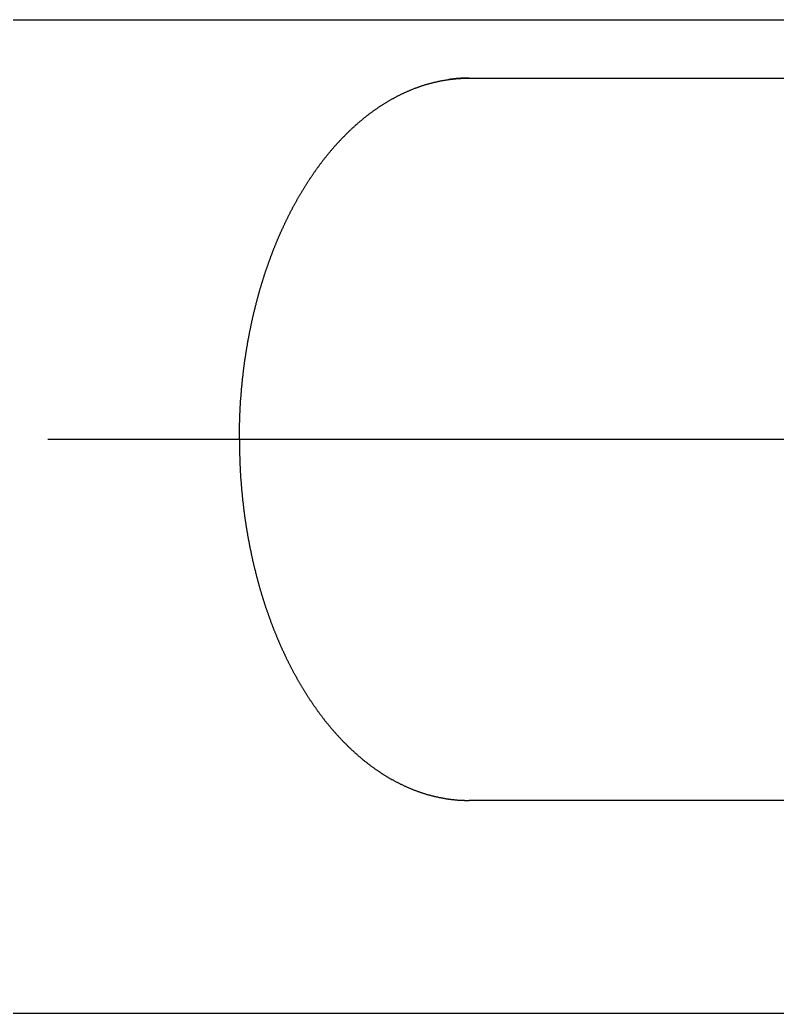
# Model space of a CAD drawing. Extents: x 10 to 127, y 10 to 376.
# Drawn here: x 102.22 to 110.61, y 197.89 to 208.89 of the extents above; entities that cross this region are included whole.
import ezdxf

# ---------------------------------------------------------------- set-up
doc = ezdxf.new("R2010")
doc.units = 0
doc.linetypes.add('CENTER', pattern=[50.8, 31.75, -6.35, 6.35, -6.35])
doc.layers.get('0').update_dxf_attribs({"linetype": 'CONTINUOUS'})
doc.layers.add('CENTER', color=1, linetype='CENTER')

msp = doc.modelspace()

# ---------------------------------------------------------------- linework, layer by layer
at = {"color": 7, "linetype": 'CONTINUOUS'}
for p, q in [((84, 208.89), (113.7, 208.89)), ((107.194, 208.245), (107.342, 208.245)), ((107.194, 208.245), (111.642, 208.245)), ((114.568, 200.245), (107.194, 200.245)), ((84, 197.89), (114, 197.89))]:
    msp.add_line(p, q, dxfattribs=at)
at = {"color": 7}
for points in [[(104.649, 204.245, 0), (104.649, 204.252, 0), (104.649, 204.259, 0), (104.649, 204.266, 0), (104.649, 204.274, 0), (104.649, 204.281, 0), (104.649, 204.288, 0), (104.649, 204.295, 0), (104.649, 204.302, 0), (104.649, 204.309, 0), (104.649, 204.316, 0), (104.649, 204.323, 0), (104.649, 204.33, 0), (104.65, 204.337, 0), (104.65, 204.344, 0), (104.65, 204.351, 0), (104.65, 204.358, 0), (104.65, 204.366, 0), (104.65, 204.373, 0), (104.65, 204.38, 0), (104.65, 204.387, 0), (104.65, 204.394, 0), (104.651, 204.401, 0), (104.651, 204.408, 0), (104.651, 204.415, 0), (104.651, 204.422, 0), (104.651, 204.429, 0), (104.652, 204.436, 0), (104.652, 204.443, 0), (104.652, 204.45, 0), (104.652, 204.458, 0), (104.652, 204.465, 0), (104.653, 204.472, 0), (104.653, 204.479, 0), (104.653, 204.486, 0), (104.653, 204.493, 0), (104.654, 204.5, 0), (104.654, 204.507, 0), (104.654, 204.514, 0), (104.655, 204.521, 0), (104.655, 204.528, 0), (104.655, 204.535, 0), (104.656, 204.542, 0), (104.656, 204.549, 0), (104.656, 204.557, 0), (104.657, 204.564, 0), (104.657, 204.571, 0), (104.657, 204.578, 0), (104.658, 204.585, 0), (104.658, 204.592, 0), (104.659, 204.599, 0), (104.659, 204.606, 0), (104.659, 204.613, 0), (104.66, 204.62, 0), (104.66, 204.627, 0), (104.661, 204.634, 0), (104.661, 204.641, 0), (104.662, 204.648, 0), (104.662, 204.656, 0), (104.663, 204.663, 0), (104.663, 204.67, 0), (104.663, 204.677, 0), (104.664, 204.684, 0), (104.664, 204.691, 0), (104.665, 204.698, 0), (104.666, 204.705, 0), (104.666, 204.712, 0), (104.667, 204.719, 0), (104.667, 204.726, 0), (104.668, 204.733, 0), (104.668, 204.74, 0), (104.669, 204.747, 0), (104.669, 204.754, 0), (104.67, 204.761, 0), (104.671, 204.768, 0), (104.671, 204.776, 0), (104.672, 204.783, 0), (104.672, 204.79, 0), (104.673, 204.797, 0), (104.674, 204.804, 0), (104.674, 204.811, 0), (104.675, 204.818, 0), (104.676, 204.825, 0), (104.676, 204.832, 0), (104.677, 204.839, 0), (104.678, 204.846, 0), (104.678, 204.853, 0), (104.679, 204.86, 0), (104.68, 204.867, 0), (104.68, 204.874, 0), (104.681, 204.881, 0), (104.682, 204.888, 0), (104.682, 204.895, 0), (104.683, 204.902, 0), (104.684, 204.909, 0), (104.685, 204.916, 0), (104.685, 204.923, 0), (104.686, 204.931, 0), (104.687, 204.938, 0), (104.688, 204.945, 0), (104.689, 204.952, 0), (104.689, 204.959, 0), (104.69, 204.966, 0), (104.691, 204.973, 0), (104.692, 204.98, 0), (104.693, 204.987, 0), (104.694, 204.994, 0), (104.694, 205.001, 0), (104.695, 205.008, 0), (104.696, 205.015, 0), (104.697, 205.022, 0), (104.698, 205.029, 0), (104.699, 205.036, 0), (104.7, 205.043, 0), (104.701, 205.05, 0), (104.702, 205.057, 0), (104.703, 205.064, 0), (104.703, 205.071, 0), (104.704, 205.078, 0), (104.705, 205.085, 0), (104.706, 205.092, 0), (104.707, 205.099, 0), (104.708, 205.106, 0), (104.709, 205.113, 0), (104.71, 205.12, 0), (104.711, 205.127, 0), (104.712, 205.134, 0), (104.713, 205.141, 0), (104.714, 205.148, 0), (104.715, 205.155, 0), (104.716, 205.162, 0), (104.717, 205.169, 0), (104.719, 205.176, 0), (104.72, 205.183, 0), (104.721, 205.19, 0), (104.722, 205.197, 0), (104.723, 205.204, 0), (104.724, 205.211, 0), (104.725, 205.218, 0), (104.726, 205.225, 0), (104.727, 205.232, 0), (104.728, 205.239, 0), (104.73, 205.246, 0), (104.731, 205.253, 0), (104.732, 205.26, 0), (104.733, 205.267, 0), (104.734, 205.274, 0), (104.735, 205.281, 0), (104.737, 205.288, 0), (104.738, 205.295, 0), (104.739, 205.302, 0), (104.74, 205.309, 0), (104.741, 205.316, 0), (104.743, 205.323, 0), (104.744, 205.33, 0), (104.745, 205.337, 0), (104.746, 205.344, 0), (104.748, 205.351, 0), (104.749, 205.358, 0), (104.75, 205.365, 0), (104.752, 205.372, 0), (104.753, 205.379, 0), (104.754, 205.386, 0), (104.756, 205.393, 0), (104.757, 205.399, 0), (104.758, 205.406, 0), (104.76, 205.413, 0), (104.761, 205.42, 0), (104.762, 205.427, 0), (104.764, 205.434, 0), (104.765, 205.441, 0), (104.766, 205.448, 0), (104.768, 205.455, 0), (104.769, 205.462, 0), (104.771, 205.469, 0), (104.772, 205.476, 0), (104.774, 205.483, 0), (104.775, 205.49, 0), (104.776, 205.497, 0), (104.778, 205.504, 0), (104.779, 205.511, 0), (104.781, 205.517, 0), (104.782, 205.524, 0), (104.784, 205.531, 0), (104.785, 205.538, 0), (104.787, 205.545, 0), (104.788, 205.552, 0), (104.79, 205.559, 0), (104.791, 205.566, 0), (104.793, 205.573, 0), (104.794, 205.58, 0), (104.796, 205.587, 0), (104.798, 205.593, 0), (104.799, 205.6, 0), (104.801, 205.607, 0), (104.802, 205.614, 0), (104.804, 205.621, 0), (104.806, 205.628, 0), (104.807, 205.635, 0), (104.809, 205.642, 0), (104.81, 205.649, 0), (104.812, 205.656, 0), (104.814, 205.662, 0), (104.815, 205.669, 0), (104.817, 205.676, 0), (104.819, 205.683, 0), (104.82, 205.69, 0), (104.822, 205.697, 0), (104.824, 205.704, 0), (104.826, 205.711, 0), (104.827, 205.717, 0), (104.829, 205.724, 0), (104.831, 205.731, 0), (104.833, 205.738, 0), (104.834, 205.745, 0), (104.836, 205.752, 0), (104.838, 205.759, 0), (104.84, 205.765, 0), (104.841, 205.772, 0), (104.843, 205.779, 0), (104.845, 205.786, 0), (104.847, 205.793, 0), (104.849, 205.8, 0), (104.851, 205.806, 0), (104.852, 205.813, 0), (104.854, 205.82, 0), (104.856, 205.827, 0), (104.858, 205.834, 0), (104.86, 205.841, 0), (104.862, 205.847, 0), (104.864, 205.854, 0), (104.866, 205.861, 0), (104.867, 205.868, 0), (104.869, 205.875, 0), (104.871, 205.882, 0), (104.873, 205.888, 0), (104.875, 205.895, 0), (104.877, 205.902, 0), (104.879, 205.909, 0), (104.881, 205.916, 0), (104.883, 205.922, 0), (104.885, 205.929, 0), (104.887, 205.936, 0), (104.889, 205.943, 0), (104.891, 205.949, 0), (104.893, 205.956, 0), (104.895, 205.963, 0), (104.897, 205.97, 0), (104.899, 205.977, 0), (104.901, 205.983, 0), (104.904, 205.99, 0), (104.906, 205.997, 0), (104.908, 206.004, 0), (104.91, 206.01, 0), (104.912, 206.017, 0), (104.914, 206.024, 0), (104.916, 206.031, 0), (104.918, 206.037, 0), (104.921, 206.044, 0), (104.923, 206.051, 0), (104.925, 206.058, 0), (104.927, 206.064, 0), (104.929, 206.071, 0), (104.931, 206.078, 0), (104.934, 206.085, 0), (104.936, 206.091, 0), (104.938, 206.098, 0), (104.94, 206.105, 0), (104.943, 206.111, 0), (104.945, 206.118, 0), (104.947, 206.125, 0), (104.949, 206.132, 0), (104.952, 206.138, 0), (104.954, 206.145, 0), (104.956, 206.152, 0), (104.959, 206.158, 0), (104.961, 206.165, 0), (104.963, 206.172, 0), (104.966, 206.178, 0), (104.968, 206.185, 0), (104.97, 206.192, 0), (104.973, 206.198, 0), (104.975, 206.205, 0), (104.978, 206.212, 0), (104.98, 206.218, 0), (104.982, 206.225, 0), (104.985, 206.232, 0), (104.987, 206.238, 0), (104.99, 206.245, 0), (104.992, 206.252, 0), (104.994, 206.258, 0), (104.997, 206.265, 0), (104.999, 206.272, 0), (105.002, 206.278, 0), (105.004, 206.285, 0), (105.007, 206.291, 0), (105.009, 206.298, 0), (105.012, 206.305, 0), (105.014, 206.311, 0), (105.017, 206.318, 0), (105.02, 206.324, 0), (105.022, 206.331, 0), (105.025, 206.338, 0), (105.027, 206.344, 0), (105.03, 206.351, 0), (105.032, 206.357, 0), (105.035, 206.364, 0), (105.038, 206.371, 0), (105.04, 206.377, 0), (105.043, 206.384, 0), (105.046, 206.39, 0), (105.048, 206.397, 0), (105.051, 206.403, 0), (105.054, 206.41, 0), (105.056, 206.417, 0), (105.059, 206.423, 0), (105.062, 206.43, 0), (105.064, 206.436, 0), (105.067, 206.443, 0), (105.07, 206.449, 0), (105.073, 206.456, 0), (105.075, 206.462, 0), (105.078, 206.469, 0), (105.081, 206.475, 0), (105.084, 206.482, 0), (105.087, 206.488, 0), (105.089, 206.495, 0), (105.092, 206.501, 0), (105.095, 206.508, 0), (105.098, 206.514, 0), (105.101, 206.521, 0), (105.104, 206.527, 0), (105.106, 206.534, 0), (105.109, 206.54, 0), (105.112, 206.547, 0), (105.115, 206.553, 0), (105.118, 206.56, 0), (105.121, 206.566, 0), (105.124, 206.572, 0), (105.127, 206.579, 0), (105.13, 206.585, 0), (105.133, 206.592, 0), (105.136, 206.598, 0), (105.139, 206.605, 0), (105.142, 206.611, 0), (105.145, 206.617, 0), (105.148, 206.624, 0), (105.151, 206.63, 0), (105.154, 206.637, 0), (105.157, 206.643, 0), (105.16, 206.649, 0), (105.163, 206.656, 0), (105.166, 206.662, 0), (105.169, 206.669, 0), (105.172, 206.675, 0), (105.175, 206.681, 0), (105.178, 206.688, 0), (105.181, 206.694, 0), (105.185, 206.7, 0), (105.188, 206.707, 0), (105.191, 206.713, 0), (105.194, 206.719, 0), (105.197, 206.726, 0), (105.2, 206.732, 0), (105.204, 206.738, 0), (105.207, 206.745, 0), (105.21, 206.751, 0), (105.213, 206.757, 0), (105.216, 206.764, 0), (105.22, 206.77, 0), (105.223, 206.776, 0), (105.226, 206.782, 0), (105.23, 206.789, 0), (105.233, 206.795, 0), (105.236, 206.801, 0), (105.239, 206.808, 0), (105.243, 206.814, 0), (105.246, 206.82, 0), (105.249, 206.826, 0), (105.253, 206.832, 0), (105.256, 206.839, 0), (105.26, 206.845, 0), (105.263, 206.851, 0), (105.266, 206.857, 0), (105.27, 206.864, 0), (105.273, 206.87, 0), (105.277, 206.876, 0), (105.28, 206.882, 0), (105.284, 206.888, 0), (105.287, 206.895, 0), (105.29, 206.901, 0), (105.294, 206.907, 0), (105.297, 206.913, 0), (105.301, 206.919, 0), (105.304, 206.925, 0), (105.308, 206.931, 0), (105.312, 206.938, 0), (105.315, 206.944, 0), (105.319, 206.95, 0), (105.322, 206.956, 0), (105.326, 206.962, 0), (105.329, 206.968, 0), (105.333, 206.974, 0), (105.337, 206.98, 0), (105.34, 206.986, 0), (105.344, 206.992, 0), (105.348, 206.999, 0), (105.351, 207.005, 0), (105.355, 207.011, 0), (105.359, 207.017, 0), (105.362, 207.023, 0), (105.366, 207.029, 0), (105.37, 207.035, 0), (105.373, 207.041, 0), (105.377, 207.047, 0), (105.381, 207.053, 0), (105.385, 207.059, 0), (105.389, 207.065, 0), (105.392, 207.071, 0), (105.396, 207.077, 0), (105.4, 207.083, 0), (105.404, 207.089, 0), (105.408, 207.095, 0), (105.411, 207.101, 0), (105.415, 207.106, 0), (105.419, 207.112, 0), (105.423, 207.118, 0), (105.427, 207.124, 0), (105.431, 207.13, 0), (105.435, 207.136, 0), (105.439, 207.142, 0), (105.443, 207.148, 0), (105.447, 207.154, 0), (105.451, 207.16, 0), (105.455, 207.165, 0), (105.459, 207.171, 0), (105.463, 207.177, 0), (105.467, 207.183, 0), (105.471, 207.189, 0), (105.475, 207.195, 0), (105.479, 207.2, 0), (105.483, 207.206, 0), (105.487, 207.212, 0), (105.491, 207.218, 0), (105.495, 207.224, 0), (105.499, 207.229, 0), (105.503, 207.235, 0), (105.507, 207.241, 0), (105.511, 207.247, 0), (105.516, 207.252, 0), (105.52, 207.258, 0), (105.524, 207.264, 0), (105.528, 207.269, 0), (105.532, 207.275, 0), (105.537, 207.281, 0), (105.541, 207.287, 0), (105.545, 207.292, 0), (105.549, 207.298, 0), (105.554, 207.304, 0), (105.558, 207.309, 0), (105.562, 207.315, 0), (105.566, 207.32, 0), (105.571, 207.326, 0), (105.575, 207.332, 0), (105.579, 207.337, 0), (105.584, 207.343, 0), (105.588, 207.348, 0), (105.592, 207.354, 0), (105.597, 207.36, 0), (105.601, 207.365, 0), (105.606, 207.371, 0), (105.61, 207.376, 0), (105.614, 207.382, 0), (105.619, 207.387, 0), (105.623, 207.393, 0), (105.628, 207.398, 0), (105.632, 207.404, 0), (105.637, 207.409, 0), (105.641, 207.415, 0), (105.646, 207.42, 0), (105.65, 207.426, 0), (105.655, 207.431, 0), (105.659, 207.436, 0), (105.664, 207.442, 0), (105.669, 207.447, 0), (105.673, 207.453, 0), (105.678, 207.458, 0), (105.682, 207.463, 0), (105.687, 207.469, 0), (105.692, 207.474, 0), (105.696, 207.479, 0), (105.701, 207.485, 0), (105.706, 207.49, 0), (105.71, 207.495, 0), (105.715, 207.501, 0), (105.72, 207.506, 0), (105.725, 207.511, 0), (105.729, 207.516, 0), (105.734, 207.522, 0), (105.739, 207.527, 0), (105.744, 207.532, 0), (105.748, 207.537, 0), (105.753, 207.543, 0), (105.758, 207.548, 0), (105.763, 207.553, 0), (105.768, 207.558, 0), (105.773, 207.563, 0), (105.777, 207.568, 0), (105.782, 207.574, 0), (105.787, 207.579, 0), (105.792, 207.584, 0), (105.797, 207.589, 0), (105.802, 207.594, 0), (105.807, 207.599, 0), (105.812, 207.604, 0), (105.817, 207.609, 0), (105.822, 207.614, 0), (105.827, 207.619, 0), (105.832, 207.624, 0), (105.837, 207.629, 0), (105.842, 207.634, 0), (105.847, 207.639, 0), (105.852, 207.644, 0), (105.857, 207.649, 0), (105.862, 207.654, 0), (105.867, 207.659, 0), (105.872, 207.664, 0), (105.878, 207.669, 0), (105.883, 207.673, 0), (105.888, 207.678, 0), (105.893, 207.683, 0), (105.898, 207.688, 0), (105.903, 207.693, 0), (105.909, 207.698, 0), (105.914, 207.702, 0), (105.919, 207.707, 0), (105.924, 207.712, 0), (105.93, 207.717, 0), (105.935, 207.721, 0), (105.94, 207.726, 0), (105.945, 207.731, 0), (105.951, 207.735, 0), (105.956, 207.74, 0), (105.961, 207.745, 0), (105.967, 207.749, 0), (105.972, 207.754, 0), (105.977, 207.759, 0), (105.983, 207.763, 0), (105.988, 207.768, 0), (105.994, 207.772, 0), (105.999, 207.777, 0), (106.005, 207.781, 0), (106.01, 207.786, 0), (106.015, 207.79, 0), (106.021, 207.795, 0), (106.026, 207.799, 0), (106.032, 207.804, 0), (106.037, 207.808, 0), (106.043, 207.813, 0), (106.049, 207.817, 0), (106.054, 207.822, 0), (106.06, 207.826, 0), (106.065, 207.83, 0), (106.071, 207.835, 0), (106.076, 207.839, 0), (106.082, 207.843, 0), (106.088, 207.848, 0), (106.093, 207.852, 0), (106.099, 207.856, 0), (106.105, 207.86, 0), (106.11, 207.865, 0), (106.116, 207.869, 0), (106.122, 207.873, 0), (106.128, 207.877, 0), (106.133, 207.881, 0), (106.139, 207.885, 0), (106.145, 207.889, 0), (106.151, 207.894, 0), (106.156, 207.898, 0), (106.162, 207.902, 0), (106.168, 207.906, 0), (106.174, 207.91, 0), (106.18, 207.914, 0), (106.185, 207.918, 0), (106.191, 207.922, 0), (106.197, 207.926, 0), (106.203, 207.93, 0), (106.209, 207.934, 0), (106.215, 207.937, 0), (106.221, 207.941, 0), (106.227, 207.945, 0), (106.233, 207.949, 0), (106.239, 207.953, 0), (106.245, 207.957, 0), (106.251, 207.96, 0), (106.257, 207.964, 0), (106.263, 207.968, 0), (106.269, 207.972, 0), (106.275, 207.975, 0), (106.281, 207.979, 0), (106.287, 207.983, 0), (106.293, 207.986, 0), (106.299, 207.99, 0), (106.305, 207.993, 0), (106.311, 207.997, 0), (106.317, 208, 0), (106.324, 208.004, 0), (106.33, 208.008, 0), (106.336, 208.011, 0), (106.342, 208.014, 0), (106.348, 208.018, 0), (106.355, 208.021, 0), (106.361, 208.025, 0), (106.367, 208.028, 0), (106.373, 208.031, 0), (106.379, 208.035, 0), (106.386, 208.038, 0), (106.392, 208.041, 0), (106.398, 208.045, 0), (106.405, 208.048, 0), (106.411, 208.051, 0), (106.417, 208.054, 0), (106.424, 208.057, 0), (106.43, 208.061, 0), (106.436, 208.064, 0), (106.443, 208.067, 0), (106.449, 208.07, 0), (106.455, 208.073, 0), (106.462, 208.076, 0), (106.468, 208.079, 0), (106.475, 208.082, 0), (106.481, 208.085, 0), (106.488, 208.088, 0), (106.494, 208.091, 0), (106.5, 208.094, 0), (106.507, 208.097, 0), (106.513, 208.099, 0), (106.52, 208.102, 0), (106.526, 208.105, 0), (106.533, 208.108, 0), (106.539, 208.111, 0), (106.546, 208.113, 0), (106.553, 208.116, 0), (106.559, 208.119, 0), (106.566, 208.121, 0), (106.572, 208.124, 0), (106.579, 208.126, 0), (106.585, 208.129, 0), (106.592, 208.132, 0), (106.599, 208.134, 0), (106.605, 208.137, 0), (106.612, 208.139, 0), (106.619, 208.142, 0), (106.625, 208.144, 0), (106.632, 208.146, 0), (106.639, 208.149, 0), (106.645, 208.151, 0), (106.652, 208.153, 0), (106.659, 208.156, 0), (106.665, 208.158, 0), (106.672, 208.16, 0), (106.679, 208.162, 0), (106.686, 208.165, 0), (106.692, 208.167, 0), (106.699, 208.169, 0), (106.706, 208.171, 0), (106.713, 208.173, 0), (106.719, 208.175, 0), (106.726, 208.177, 0), (106.733, 208.179, 0), (106.74, 208.181, 0), (106.747, 208.183, 0), (106.753, 208.185, 0), (106.76, 208.187, 0), (106.767, 208.188, 0), (106.774, 208.19, 0), (106.781, 208.192, 0), (106.788, 208.194, 0), (106.795, 208.196, 0), (106.801, 208.197, 0), (106.808, 208.199, 0), (106.815, 208.201, 0), (106.822, 208.202, 0), (106.829, 208.204, 0), (106.836, 208.205, 0), (106.843, 208.207, 0), (106.85, 208.208, 0), (106.857, 208.21, 0), (106.864, 208.211, 0), (106.871, 208.213, 0), (106.878, 208.214, 0), (106.885, 208.215, 0), (106.892, 208.217, 0), (106.898, 208.218, 0), (106.905, 208.219, 0), (106.912, 208.22, 0), (106.919, 208.222, 0), (106.926, 208.223, 0), (106.933, 208.224, 0), (106.94, 208.225, 0), (106.947, 208.226, 0), (106.954, 208.227, 0), (106.961, 208.228, 0), (106.968, 208.229, 0), (106.975, 208.23, 0), (106.982, 208.231, 0), (106.989, 208.232, 0), (106.996, 208.233, 0), (107.004, 208.234, 0), (107.011, 208.235, 0), (107.018, 208.235, 0), (107.025, 208.236, 0), (107.032, 208.237, 0), (107.039, 208.238, 0), (107.046, 208.238, 0), (107.053, 208.239, 0), (107.06, 208.24, 0), (107.067, 208.24, 0), (107.074, 208.241, 0), (107.081, 208.241, 0), (107.088, 208.242, 0), (107.095, 208.242, 0), (107.102, 208.242, 0), (107.109, 208.243, 0), (107.116, 208.243, 0), (107.123, 208.243, 0), (107.131, 208.244, 0), (107.138, 208.244, 0), (107.145, 208.244, 0), (107.152, 208.244, 0), (107.159, 208.244, 0), (107.166, 208.245, 0), (107.173, 208.245, 0), (107.18, 208.245, 0), (107.187, 208.245, 0), (107.194, 208.245, 0)], [(107.194, 208.245, 0), (107.193, 208.245, 0), (107.191, 208.245, 0), (107.19, 208.245, 0), (107.189, 208.245, 0), (107.187, 208.245, 0), (107.186, 208.245, 0), (107.184, 208.245, 0), (107.183, 208.245, 0), (107.182, 208.245, 0), (107.18, 208.245, 0), (107.179, 208.245, 0), (107.177, 208.245, 0), (107.176, 208.245, 0), (107.175, 208.245, 0), (107.173, 208.245, 0), (107.172, 208.245, 0), (107.17, 208.245, 0), (107.169, 208.245, 0), (107.167, 208.245, 0), (107.166, 208.245, 0), (107.165, 208.245, 0), (107.163, 208.245, 0), (107.162, 208.245, 0), (107.16, 208.245, 0), (107.159, 208.245, 0), (107.158, 208.244, 0), (107.156, 208.244, 0), (107.155, 208.244, 0), (107.153, 208.244, 0), (107.152, 208.244, 0), (107.151, 208.244, 0), (107.149, 208.244, 0), (107.148, 208.244, 0), (107.146, 208.244, 0), (107.145, 208.244, 0), (107.144, 208.244, 0), (107.142, 208.244, 0), (107.141, 208.244, 0), (107.139, 208.244, 0), (107.138, 208.244, 0), (107.137, 208.244, 0), (107.135, 208.244, 0), (107.134, 208.244, 0), (107.132, 208.244, 0), (107.131, 208.244, 0), (107.129, 208.244, 0), (107.128, 208.244, 0), (107.127, 208.244, 0), (107.125, 208.244, 0), (107.124, 208.243, 0), (107.122, 208.243, 0), (107.121, 208.243, 0), (107.12, 208.243, 0), (107.118, 208.243, 0), (107.117, 208.243, 0), (107.115, 208.243, 0), (107.114, 208.243, 0), (107.113, 208.243, 0), (107.111, 208.243, 0), (107.11, 208.243, 0), (107.108, 208.243, 0), (107.107, 208.243, 0), (107.106, 208.243, 0), (107.104, 208.243, 0), (107.103, 208.243, 0), (107.101, 208.242, 0), (107.1, 208.242, 0), (107.099, 208.242, 0), (107.097, 208.242, 0), (107.096, 208.242, 0), (107.094, 208.242, 0), (107.093, 208.242, 0), (107.092, 208.242, 0), (107.09, 208.242, 0), (107.089, 208.242, 0), (107.087, 208.242, 0), (107.086, 208.242, 0), (107.085, 208.241, 0), (107.083, 208.241, 0), (107.082, 208.241, 0), (107.08, 208.241, 0), (107.079, 208.241, 0), (107.078, 208.241, 0), (107.076, 208.241, 0), (107.075, 208.241, 0), (107.073, 208.241, 0), (107.072, 208.24, 0), (107.071, 208.24, 0), (107.069, 208.24, 0), (107.068, 208.24, 0), (107.066, 208.24, 0), (107.065, 208.24, 0), (107.064, 208.24, 0), (107.062, 208.24, 0), (107.061, 208.24, 0), (107.059, 208.239, 0), (107.058, 208.239, 0), (107.057, 208.239, 0), (107.055, 208.239, 0), (107.054, 208.239, 0), (107.052, 208.239, 0), (107.051, 208.239, 0), (107.05, 208.239, 0), (107.048, 208.238, 0), (107.047, 208.238, 0), (107.045, 208.238, 0), (107.044, 208.238, 0), (107.043, 208.238, 0), (107.041, 208.238, 0), (107.04, 208.238, 0), (107.038, 208.237, 0), (107.037, 208.237, 0), (107.036, 208.237, 0), (107.034, 208.237, 0), (107.033, 208.237, 0), (107.031, 208.237, 0), (107.03, 208.237, 0), (107.029, 208.236, 0), (107.027, 208.236, 0), (107.026, 208.236, 0), (107.024, 208.236, 0), (107.023, 208.236, 0), (107.022, 208.236, 0), (107.02, 208.235, 0), (107.019, 208.235, 0), (107.017, 208.235, 0), (107.016, 208.235, 0), (107.015, 208.235, 0), (107.013, 208.235, 0), (107.012, 208.234, 0), (107.01, 208.234, 0), (107.009, 208.234, 0), (107.008, 208.234, 0), (107.006, 208.234, 0), (107.005, 208.234, 0), (107.003, 208.234, 0), (107.002, 208.233, 0), (107.001, 208.233, 0), (106.999, 208.233, 0), (106.998, 208.233, 0), (106.996, 208.233, 0), (106.995, 208.233, 0), (106.994, 208.232, 0), (106.992, 208.232, 0), (106.991, 208.232, 0), (106.989, 208.232, 0), (106.988, 208.232, 0), (106.987, 208.231, 0), (106.985, 208.231, 0), (106.984, 208.231, 0), (106.982, 208.231, 0), (106.981, 208.231, 0), (106.98, 208.231, 0), (106.978, 208.23, 0), (106.977, 208.23, 0), (106.975, 208.23, 0), (106.974, 208.23, 0), (106.973, 208.23, 0), (106.971, 208.23, 0)], [(104.649, 204.245, 0), (104.649, 204.238, 0), (104.649, 204.231, 0), (104.649, 204.224, 0), (104.649, 204.217, 0), (104.649, 204.21, 0), (104.649, 204.203, 0), (104.649, 204.196, 0), (104.649, 204.189, 0), (104.649, 204.181, 0), (104.649, 204.174, 0), (104.649, 204.167, 0), (104.649, 204.16, 0), (104.65, 204.153, 0), (104.65, 204.146, 0), (104.65, 204.139, 0), (104.65, 204.132, 0), (104.65, 204.125, 0), (104.65, 204.118, 0), (104.65, 204.111, 0), (104.65, 204.104, 0), (104.65, 204.097, 0), (104.651, 204.089, 0), (104.651, 204.082, 0), (104.651, 204.075, 0), (104.651, 204.068, 0), (104.651, 204.061, 0), (104.652, 204.054, 0), (104.652, 204.047, 0), (104.652, 204.04, 0), (104.652, 204.033, 0), (104.652, 204.026, 0), (104.653, 204.019, 0), (104.653, 204.012, 0), (104.653, 204.005, 0), (104.653, 203.997, 0), (104.654, 203.99, 0), (104.654, 203.983, 0), (104.654, 203.976, 0), (104.655, 203.969, 0), (104.655, 203.962, 0), (104.655, 203.955, 0), (104.656, 203.948, 0), (104.656, 203.941, 0), (104.656, 203.934, 0), (104.657, 203.927, 0), (104.657, 203.92, 0), (104.657, 203.913, 0), (104.658, 203.906, 0), (104.658, 203.898, 0), (104.659, 203.891, 0), (104.659, 203.884, 0), (104.659, 203.877, 0), (104.66, 203.87, 0), (104.66, 203.863, 0), (104.661, 203.856, 0), (104.661, 203.849, 0), (104.662, 203.842, 0), (104.662, 203.835, 0), (104.663, 203.828, 0), (104.663, 203.821, 0), (104.663, 203.814, 0), (104.664, 203.807, 0), (104.664, 203.8, 0), (104.665, 203.793, 0), (104.666, 203.785, 0), (104.666, 203.778, 0), (104.667, 203.771, 0), (104.667, 203.764, 0), (104.668, 203.757, 0), (104.668, 203.75, 0), (104.669, 203.743, 0), (104.669, 203.736, 0), (104.67, 203.729, 0), (104.671, 203.722, 0), (104.671, 203.715, 0), (104.672, 203.708, 0), (104.672, 203.701, 0), (104.673, 203.694, 0), (104.674, 203.687, 0), (104.674, 203.68, 0), (104.675, 203.673, 0), (104.676, 203.666, 0), (104.676, 203.658, 0), (104.677, 203.651, 0), (104.678, 203.644, 0), (104.678, 203.637, 0), (104.679, 203.63, 0), (104.68, 203.623, 0), (104.68, 203.616, 0), (104.681, 203.609, 0), (104.682, 203.602, 0), (104.682, 203.595, 0), (104.683, 203.588, 0), (104.684, 203.581, 0), (104.685, 203.574, 0), (104.685, 203.567, 0), (104.686, 203.56, 0), (104.687, 203.553, 0), (104.688, 203.546, 0), (104.689, 203.539, 0), (104.689, 203.532, 0), (104.69, 203.525, 0), (104.691, 203.518, 0), (104.692, 203.511, 0), (104.693, 203.504, 0), (104.694, 203.497, 0), (104.694, 203.49, 0), (104.695, 203.483, 0), (104.696, 203.475, 0), (104.697, 203.468, 0), (104.698, 203.461, 0), (104.699, 203.454, 0), (104.7, 203.447, 0), (104.701, 203.44, 0), (104.702, 203.433, 0), (104.703, 203.426, 0), (104.703, 203.419, 0), (104.704, 203.412, 0), (104.705, 203.405, 0), (104.706, 203.398, 0), (104.707, 203.391, 0), (104.708, 203.384, 0), (104.709, 203.377, 0), (104.71, 203.37, 0), (104.711, 203.363, 0), (104.712, 203.356, 0), (104.713, 203.349, 0), (104.714, 203.342, 0), (104.715, 203.335, 0), (104.716, 203.328, 0), (104.717, 203.321, 0), (104.719, 203.314, 0), (104.72, 203.307, 0), (104.721, 203.3, 0), (104.722, 203.293, 0), (104.723, 203.286, 0), (104.724, 203.279, 0), (104.725, 203.272, 0), (104.726, 203.265, 0), (104.727, 203.258, 0), (104.728, 203.251, 0), (104.73, 203.244, 0), (104.731, 203.237, 0), (104.732, 203.23, 0), (104.733, 203.223, 0), (104.734, 203.216, 0), (104.735, 203.209, 0), (104.737, 203.202, 0), (104.738, 203.195, 0), (104.739, 203.188, 0), (104.74, 203.181, 0), (104.741, 203.174, 0), (104.743, 203.168, 0), (104.744, 203.161, 0), (104.745, 203.154, 0), (104.746, 203.147, 0), (104.748, 203.14, 0), (104.749, 203.133, 0), (104.75, 203.126, 0), (104.752, 203.119, 0), (104.753, 203.112, 0), (104.754, 203.105, 0), (104.756, 203.098, 0), (104.757, 203.091, 0), (104.758, 203.084, 0), (104.76, 203.077, 0), (104.761, 203.07, 0), (104.762, 203.063, 0), (104.764, 203.056, 0), (104.765, 203.049, 0), (104.766, 203.042, 0), (104.768, 203.035, 0), (104.769, 203.028, 0), (104.771, 203.021, 0), (104.772, 203.015, 0), (104.774, 203.008, 0), (104.775, 203.001, 0), (104.776, 202.994, 0), (104.778, 202.987, 0), (104.779, 202.98, 0), (104.781, 202.973, 0), (104.782, 202.966, 0), (104.784, 202.959, 0), (104.785, 202.952, 0), (104.787, 202.945, 0), (104.788, 202.938, 0), (104.79, 202.931, 0), (104.791, 202.925, 0), (104.793, 202.918, 0), (104.794, 202.911, 0), (104.796, 202.904, 0), (104.798, 202.897, 0), (104.799, 202.89, 0), (104.801, 202.883, 0), (104.802, 202.876, 0), (104.804, 202.869, 0), (104.806, 202.862, 0), (104.807, 202.856, 0), (104.809, 202.849, 0), (104.81, 202.842, 0), (104.812, 202.835, 0), (104.814, 202.828, 0), (104.815, 202.821, 0), (104.817, 202.814, 0), (104.819, 202.807, 0), (104.82, 202.8, 0), (104.822, 202.794, 0), (104.824, 202.787, 0), (104.826, 202.78, 0), (104.827, 202.773, 0), (104.829, 202.766, 0), (104.831, 202.759, 0), (104.833, 202.752, 0), (104.834, 202.746, 0), (104.836, 202.739, 0), (104.838, 202.732, 0), (104.84, 202.725, 0), (104.841, 202.718, 0), (104.843, 202.711, 0), (104.845, 202.704, 0), (104.847, 202.698, 0), (104.849, 202.691, 0), (104.851, 202.684, 0), (104.852, 202.677, 0), (104.854, 202.67, 0), (104.856, 202.663, 0), (104.858, 202.657, 0), (104.86, 202.65, 0), (104.862, 202.643, 0), (104.864, 202.636, 0), (104.866, 202.629, 0), (104.867, 202.623, 0), (104.869, 202.616, 0), (104.871, 202.609, 0), (104.873, 202.602, 0), (104.875, 202.595, 0), (104.877, 202.588, 0), (104.879, 202.582, 0), (104.881, 202.575, 0), (104.883, 202.568, 0), (104.885, 202.561, 0), (104.887, 202.554, 0), (104.889, 202.548, 0), (104.891, 202.541, 0), (104.893, 202.534, 0), (104.895, 202.527, 0), (104.897, 202.521, 0), (104.899, 202.514, 0), (104.901, 202.507, 0), (104.904, 202.5, 0), (104.906, 202.494, 0), (104.908, 202.487, 0), (104.91, 202.48, 0), (104.912, 202.473, 0), (104.914, 202.466, 0), (104.916, 202.46, 0), (104.918, 202.453, 0), (104.921, 202.446, 0), (104.923, 202.44, 0), (104.925, 202.433, 0), (104.927, 202.426, 0), (104.929, 202.419, 0), (104.931, 202.413, 0), (104.934, 202.406, 0), (104.936, 202.399, 0), (104.938, 202.392, 0), (104.94, 202.386, 0), (104.943, 202.379, 0), (104.945, 202.372, 0), (104.947, 202.366, 0), (104.949, 202.359, 0), (104.952, 202.352, 0), (104.954, 202.345, 0), (104.956, 202.339, 0), (104.959, 202.332, 0), (104.961, 202.325, 0), (104.963, 202.319, 0), (104.966, 202.312, 0), (104.968, 202.305, 0), (104.97, 202.299, 0), (104.973, 202.292, 0), (104.975, 202.285, 0), (104.978, 202.279, 0), (104.98, 202.272, 0), (104.982, 202.265, 0), (104.985, 202.259, 0), (104.987, 202.252, 0), (104.99, 202.245, 0), (104.992, 202.239, 0), (104.994, 202.232, 0), (104.997, 202.225, 0), (104.999, 202.219, 0), (105.002, 202.212, 0), (105.004, 202.206, 0), (105.007, 202.199, 0), (105.009, 202.192, 0), (105.012, 202.186, 0), (105.014, 202.179, 0), (105.017, 202.173, 0), (105.02, 202.166, 0), (105.022, 202.159, 0), (105.025, 202.153, 0), (105.027, 202.146, 0), (105.03, 202.14, 0), (105.032, 202.133, 0), (105.035, 202.126, 0), (105.038, 202.12, 0), (105.04, 202.113, 0), (105.043, 202.107, 0), (105.046, 202.1, 0), (105.048, 202.093, 0), (105.051, 202.087, 0), (105.054, 202.08, 0), (105.056, 202.074, 0), (105.059, 202.067, 0), (105.062, 202.061, 0), (105.064, 202.054, 0), (105.067, 202.048, 0), (105.07, 202.041, 0), (105.073, 202.035, 0), (105.075, 202.028, 0), (105.078, 202.022, 0), (105.081, 202.015, 0), (105.084, 202.009, 0), (105.087, 202.002, 0), (105.089, 201.996, 0), (105.092, 201.989, 0), (105.095, 201.983, 0), (105.098, 201.976, 0), (105.101, 201.97, 0), (105.104, 201.963, 0), (105.106, 201.957, 0), (105.109, 201.95, 0), (105.112, 201.944, 0), (105.115, 201.937, 0), (105.118, 201.931, 0), (105.121, 201.924, 0), (105.124, 201.918, 0), (105.127, 201.911, 0), (105.13, 201.905, 0), (105.133, 201.899, 0), (105.136, 201.892, 0), (105.139, 201.886, 0), (105.142, 201.879, 0), (105.145, 201.873, 0), (105.148, 201.867, 0), (105.151, 201.86, 0), (105.154, 201.854, 0), (105.157, 201.847, 0), (105.16, 201.841, 0), (105.163, 201.835, 0), (105.166, 201.828, 0), (105.169, 201.822, 0), (105.172, 201.815, 0), (105.175, 201.809, 0), (105.178, 201.803, 0), (105.181, 201.796, 0), (105.185, 201.79, 0), (105.188, 201.784, 0), (105.191, 201.777, 0), (105.194, 201.771, 0), (105.197, 201.765, 0), (105.2, 201.758, 0), (105.204, 201.752, 0), (105.207, 201.746, 0), (105.21, 201.739, 0), (105.213, 201.733, 0), (105.216, 201.727, 0), (105.22, 201.721, 0), (105.223, 201.714, 0), (105.226, 201.708, 0), (105.23, 201.702, 0), (105.233, 201.695, 0), (105.236, 201.689, 0), (105.239, 201.683, 0), (105.243, 201.677, 0), (105.246, 201.67, 0), (105.249, 201.664, 0), (105.253, 201.658, 0), (105.256, 201.652, 0), (105.26, 201.645, 0), (105.263, 201.639, 0), (105.266, 201.633, 0), (105.27, 201.627, 0), (105.273, 201.621, 0), (105.277, 201.614, 0), (105.28, 201.608, 0), (105.284, 201.602, 0), (105.287, 201.596, 0), (105.29, 201.59, 0), (105.294, 201.584, 0), (105.297, 201.577, 0), (105.301, 201.571, 0), (105.304, 201.565, 0), (105.308, 201.559, 0), (105.312, 201.553, 0), (105.315, 201.547, 0), (105.319, 201.541, 0), (105.322, 201.534, 0), (105.326, 201.528, 0), (105.329, 201.522, 0), (105.333, 201.516, 0), (105.337, 201.51, 0), (105.34, 201.504, 0), (105.344, 201.498, 0), (105.348, 201.492, 0), (105.351, 201.486, 0), (105.355, 201.48, 0), (105.359, 201.474, 0), (105.362, 201.468, 0), (105.366, 201.462, 0), (105.37, 201.456, 0), (105.373, 201.45, 0), (105.377, 201.444, 0), (105.381, 201.438, 0), (105.385, 201.432, 0), (105.389, 201.426, 0), (105.392, 201.42, 0), (105.396, 201.414, 0), (105.4, 201.408, 0), (105.404, 201.402, 0), (105.408, 201.396, 0), (105.411, 201.39, 0), (105.415, 201.384, 0), (105.419, 201.378, 0), (105.423, 201.372, 0), (105.427, 201.366, 0), (105.431, 201.36, 0), (105.435, 201.354, 0), (105.439, 201.348, 0), (105.443, 201.343, 0), (105.447, 201.337, 0), (105.451, 201.331, 0), (105.455, 201.325, 0), (105.459, 201.319, 0), (105.463, 201.313, 0), (105.467, 201.307, 0), (105.471, 201.302, 0), (105.475, 201.296, 0), (105.479, 201.29, 0), (105.483, 201.284, 0), (105.487, 201.278, 0), (105.491, 201.273, 0), (105.495, 201.267, 0), (105.499, 201.261, 0), (105.503, 201.255, 0), (105.507, 201.25, 0), (105.511, 201.244, 0), (105.516, 201.238, 0), (105.52, 201.232, 0), (105.524, 201.227, 0), (105.528, 201.221, 0), (105.532, 201.215, 0), (105.537, 201.21, 0), (105.541, 201.204, 0), (105.545, 201.198, 0), (105.549, 201.193, 0), (105.554, 201.187, 0), (105.558, 201.181, 0), (105.562, 201.176, 0), (105.566, 201.17, 0), (105.571, 201.164, 0), (105.575, 201.159, 0), (105.579, 201.153, 0), (105.584, 201.148, 0), (105.588, 201.142, 0), (105.592, 201.136, 0), (105.597, 201.131, 0), (105.601, 201.125, 0), (105.606, 201.12, 0), (105.61, 201.114, 0), (105.614, 201.109, 0), (105.619, 201.103, 0), (105.623, 201.098, 0), (105.628, 201.092, 0), (105.632, 201.087, 0), (105.637, 201.081, 0), (105.641, 201.076, 0), (105.646, 201.07, 0), (105.65, 201.065, 0), (105.655, 201.059, 0), (105.659, 201.054, 0), (105.664, 201.049, 0), (105.669, 201.043, 0), (105.673, 201.038, 0), (105.678, 201.032, 0), (105.682, 201.027, 0), (105.687, 201.022, 0), (105.692, 201.016, 0), (105.696, 201.011, 0), (105.701, 201.006, 0), (105.706, 201, 0), (105.71, 200.995, 0), (105.715, 200.99, 0), (105.72, 200.984, 0), (105.725, 200.979, 0), (105.729, 200.974, 0), (105.734, 200.969, 0), (105.739, 200.963, 0), (105.744, 200.958, 0), (105.748, 200.953, 0), (105.753, 200.948, 0), (105.758, 200.943, 0), (105.763, 200.937, 0), (105.768, 200.932, 0), (105.773, 200.927, 0), (105.777, 200.922, 0), (105.782, 200.917, 0), (105.787, 200.912, 0), (105.792, 200.907, 0), (105.797, 200.902, 0), (105.802, 200.896, 0), (105.807, 200.891, 0), (105.812, 200.886, 0), (105.817, 200.881, 0), (105.822, 200.876, 0), (105.827, 200.871, 0), (105.832, 200.866, 0), (105.837, 200.861, 0), (105.842, 200.856, 0), (105.847, 200.851, 0), (105.852, 200.846, 0), (105.857, 200.841, 0), (105.862, 200.837, 0), (105.867, 200.832, 0), (105.872, 200.827, 0), (105.878, 200.822, 0), (105.883, 200.817, 0), (105.888, 200.812, 0), (105.893, 200.807, 0), (105.898, 200.802, 0), (105.903, 200.798, 0), (105.909, 200.793, 0), (105.914, 200.788, 0), (105.919, 200.783, 0), (105.924, 200.779, 0), (105.93, 200.774, 0), (105.935, 200.769, 0), (105.94, 200.764, 0), (105.945, 200.76, 0), (105.951, 200.755, 0), (105.956, 200.75, 0), (105.961, 200.746, 0), (105.967, 200.741, 0), (105.972, 200.736, 0), (105.977, 200.732, 0), (105.983, 200.727, 0), (105.988, 200.723, 0), (105.994, 200.718, 0), (105.999, 200.713, 0), (106.005, 200.709, 0), (106.01, 200.704, 0), (106.015, 200.7, 0), (106.021, 200.695, 0), (106.026, 200.691, 0), (106.032, 200.687, 0), (106.037, 200.682, 0), (106.043, 200.678, 0), (106.049, 200.673, 0), (106.054, 200.669, 0), (106.06, 200.664, 0), (106.065, 200.66, 0), (106.071, 200.656, 0), (106.076, 200.651, 0), (106.082, 200.647, 0), (106.088, 200.643, 0), (106.093, 200.639, 0), (106.099, 200.634, 0), (106.105, 200.63, 0), (106.11, 200.626, 0), (106.116, 200.622, 0), (106.122, 200.618, 0), (106.128, 200.613, 0), (106.133, 200.609, 0), (106.139, 200.605, 0), (106.145, 200.601, 0), (106.151, 200.597, 0), (106.156, 200.593, 0), (106.162, 200.589, 0), (106.168, 200.585, 0), (106.174, 200.581, 0), (106.18, 200.577, 0), (106.185, 200.573, 0), (106.191, 200.569, 0), (106.197, 200.565, 0), (106.203, 200.561, 0), (106.209, 200.557, 0), (106.215, 200.553, 0), (106.221, 200.549, 0), (106.227, 200.545, 0), (106.233, 200.541, 0), (106.239, 200.538, 0), (106.245, 200.534, 0), (106.251, 200.53, 0), (106.257, 200.526, 0), (106.263, 200.523, 0), (106.269, 200.519, 0), (106.275, 200.515, 0), (106.281, 200.511, 0), (106.287, 200.508, 0), (106.293, 200.504, 0), (106.299, 200.501, 0), (106.305, 200.497, 0), (106.311, 200.493, 0), (106.317, 200.49, 0), (106.324, 200.486, 0), (106.33, 200.483, 0), (106.336, 200.479, 0), (106.342, 200.476, 0), (106.348, 200.473, 0), (106.355, 200.469, 0), (106.361, 200.466, 0), (106.367, 200.462, 0), (106.373, 200.459, 0), (106.379, 200.456, 0), (106.386, 200.452, 0), (106.392, 200.449, 0), (106.398, 200.446, 0), (106.405, 200.443, 0), (106.411, 200.439, 0), (106.417, 200.436, 0), (106.424, 200.433, 0), (106.43, 200.43, 0), (106.436, 200.427, 0), (106.443, 200.424, 0), (106.449, 200.421, 0), (106.455, 200.417, 0), (106.462, 200.414, 0), (106.468, 200.411, 0), (106.475, 200.408, 0), (106.481, 200.405, 0), (106.488, 200.403, 0), (106.494, 200.4, 0), (106.5, 200.397, 0), (106.507, 200.394, 0), (106.513, 200.391, 0), (106.52, 200.388, 0), (106.526, 200.385, 0), (106.533, 200.383, 0), (106.539, 200.38, 0), (106.546, 200.377, 0), (106.553, 200.374, 0), (106.559, 200.372, 0), (106.566, 200.369, 0), (106.572, 200.367, 0), (106.579, 200.364, 0), (106.585, 200.361, 0), (106.592, 200.359, 0), (106.599, 200.356, 0), (106.605, 200.354, 0), (106.612, 200.351, 0), (106.619, 200.349, 0), (106.625, 200.346, 0), (106.632, 200.344, 0), (106.639, 200.342, 0), (106.645, 200.339, 0), (106.652, 200.337, 0), (106.659, 200.335, 0), (106.665, 200.332, 0), (106.672, 200.33, 0), (106.679, 200.328, 0), (106.686, 200.326, 0), (106.692, 200.324, 0), (106.699, 200.322, 0), (106.706, 200.319, 0), (106.713, 200.317, 0), (106.719, 200.315, 0), (106.726, 200.313, 0), (106.733, 200.311, 0), (106.74, 200.309, 0), (106.747, 200.307, 0), (106.753, 200.306, 0), (106.76, 200.304, 0), (106.767, 200.302, 0), (106.774, 200.3, 0), (106.781, 200.298, 0), (106.788, 200.297, 0), (106.795, 200.295, 0), (106.801, 200.293, 0), (106.808, 200.292, 0), (106.815, 200.29, 0), (106.822, 200.288, 0), (106.829, 200.287, 0), (106.836, 200.285, 0), (106.843, 200.284, 0), (106.85, 200.282, 0), (106.857, 200.281, 0), (106.864, 200.279, 0), (106.871, 200.278, 0), (106.878, 200.277, 0), (106.885, 200.275, 0), (106.892, 200.274, 0), (106.898, 200.273, 0), (106.905, 200.271, 0), (106.912, 200.27, 0), (106.919, 200.269, 0), (106.926, 200.268, 0), (106.933, 200.267, 0), (106.94, 200.265, 0), (106.947, 200.264, 0), (106.954, 200.263, 0), (106.961, 200.262, 0), (106.968, 200.261, 0), (106.975, 200.26, 0), (106.982, 200.259, 0), (106.989, 200.258, 0), (106.996, 200.257, 0), (107.004, 200.257, 0), (107.011, 200.256, 0), (107.018, 200.255, 0), (107.025, 200.254, 0), (107.032, 200.253, 0), (107.039, 200.253, 0), (107.046, 200.252, 0), (107.053, 200.251, 0), (107.06, 200.251, 0), (107.067, 200.25, 0), (107.074, 200.25, 0), (107.081, 200.249, 0), (107.088, 200.249, 0), (107.095, 200.248, 0), (107.102, 200.248, 0), (107.109, 200.248, 0), (107.116, 200.247, 0), (107.123, 200.247, 0), (107.131, 200.247, 0), (107.138, 200.247, 0), (107.145, 200.246, 0), (107.152, 200.246, 0), (107.159, 200.246, 0), (107.166, 200.246, 0), (107.173, 200.246, 0), (107.18, 200.245, 0), (107.187, 200.245, 0), (107.194, 200.245, 0)]]:
    msp.add_polyline3d(points, dxfattribs=at)
at = {"layer": 'CENTER', "color": 1, "linetype": 'CENTER'}
msp.add_line((102.526, 204.245), (119, 204.245), dxfattribs=at)

doc.saveas('drawing.dxf')
